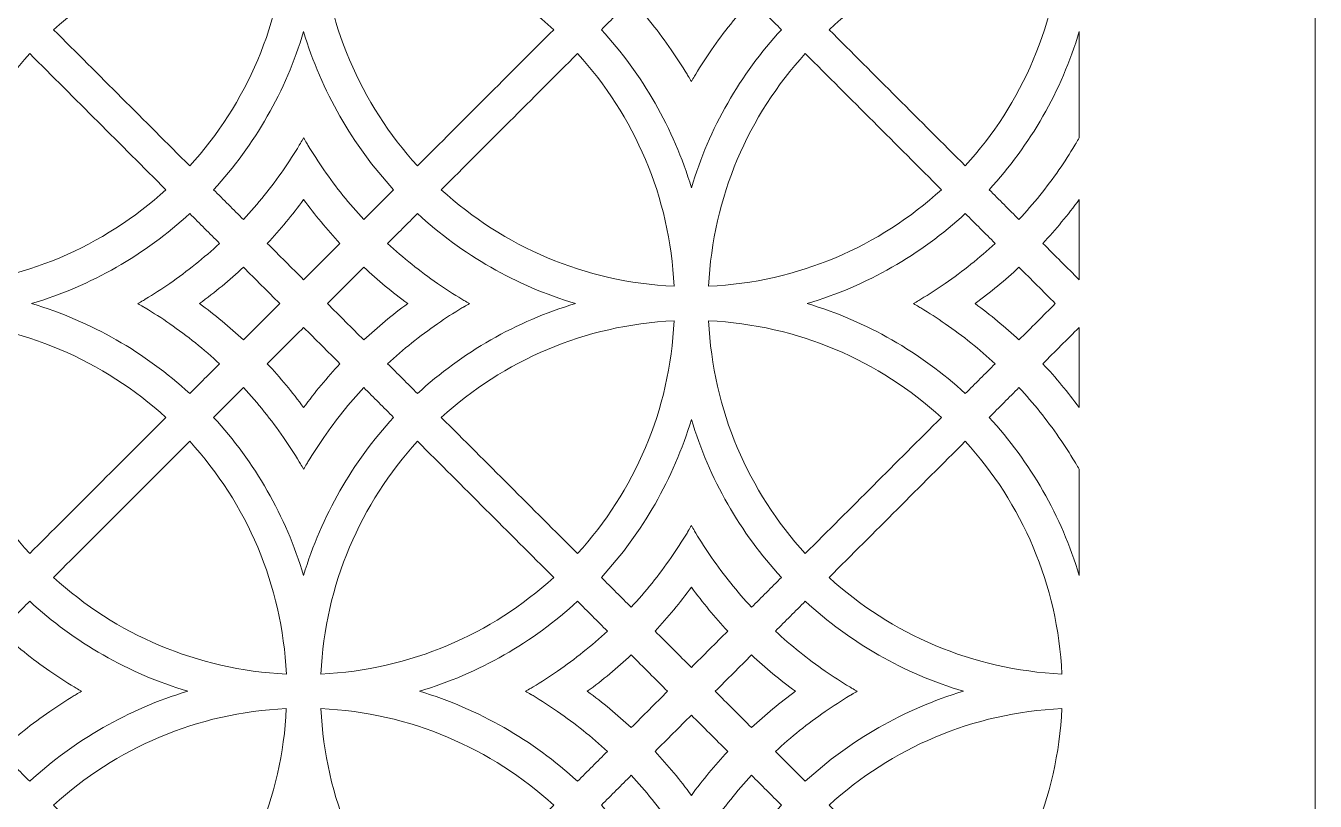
# Model space of a CAD drawing. Header units: centimetres. Extents: x -9 to 7.7, y -13.3 to 13.
# Drawn here: x 3.127 to 7.701, y -4.672 to -1.921 of the extents above; entities that cross this region are included whole.
import ezdxf

# ---------------------------------------------------------------- set-up
doc = ezdxf.new("R2010")
doc.units = ezdxf.units.CM
doc.header["$MEASUREMENT"] = 0
doc.layers.add('layer 1', color=7, linetype='Continuous')

msp = doc.modelspace()

# ---------------------------------------------------------------- linework, layer by layer
at = {"layer": 'layer 1', "color": 242, "lineweight": 9}
for points, knots in [([(7.70066, 13.002), (5.30848, 13.002), (2.9163, 13.002), (0.52412, 13.002), (0.52412, 13.002), (0.52412, 5.00681), (0.52412, -2.98838), (0.52412, -10.98356), (0.52412, -10.98356), (0.52414, -10.98356), (0.52416, -10.98356), (0.52418, -10.98356), (0.52418, -10.98356), (0.52418, -11.7597), (0.52418, -12.53583), (0.52418, -13.31196), (0.52418, -13.31196), (0.80327, -13.31196), (1.08236, -13.31196), (1.36144, -13.31196), (1.36144, -13.31196), (1.36144, -13.19235), (1.36144, -13.07274), (1.36144, -12.95313), (1.36144, -12.95313), (1.65666, -12.95313), (1.95187, -12.95313), (2.24708, -12.95313), (2.24708, -12.95313), (2.24708, -12.71941), (2.24708, -12.48568), (2.24708, -12.25195), (2.24708, -12.25195), (2.36652, -12.24957), (2.48595, -12.24719), (2.60538, -12.2448), (2.60538, -12.2448), (2.62659, -12.30528), (2.65438, -12.35773), (2.70053, -12.40402), (2.70053, -12.40402), (2.74571, -12.44934), (2.79241, -12.47736), (2.84726, -12.49011), (2.84726, -12.49011), (2.91984, -12.50699), (2.9965, -12.49964), (3.05478, -12.44881), (3.05478, -12.44881), (3.11117, -12.3996), (3.14371, -12.3208), (3.15539, -12.24562), (3.15539, -12.24562), (3.18876, -12.24899), (3.21714, -12.24821), (3.24391, -12.24438), (3.24391, -12.24438), (3.37747, -12.22526), (3.44056, -12.14075), (3.45183, -12.01331), (3.45183, -12.01331), (3.4546, -11.98208), (3.4524, -11.95125), (3.44247, -11.92411), (3.44247, -11.92411), (3.44458, -11.92463), (3.44668, -11.92515), (3.44878, -11.92568), (3.44878, -11.92568), (3.49591, -11.94198), (3.54303, -11.95827), (3.59017, -11.97457), (3.59017, -11.97457), (3.61845, -12.26337), (3.84148, -12.48824), (4.11242, -12.48824), (4.11242, -12.48824), (4.38336, -12.48824), (4.60638, -12.26337), (4.63467, -11.97457), (4.63467, -11.97457), (4.6818, -11.95827), (4.72893, -11.94198), (4.77606, -11.92568), (4.77606, -11.92568), (4.77816, -11.92515), (4.78026, -11.92463), (4.78236, -11.92411), (4.78236, -11.92411), (4.77244, -11.95125), (4.77024, -11.98208), (4.773, -12.01331), (4.773, -12.01331), (4.78428, -12.14075), (4.84737, -12.22526), (4.98093, -12.24438), (4.98093, -12.24438), (5.00769, -12.24821), (5.03608, -12.24899), (5.06944, -12.24562), (5.06944, -12.24562), (5.08113, -12.3208), (5.11367, -12.3996), (5.17006, -12.44881), (5.17006, -12.44881), (5.22833, -12.49964), (5.30499, -12.50699), (5.37758, -12.49011), (5.37758, -12.49011), (5.43242, -12.47736), (5.47912, -12.44934), (5.52431, -12.40402), (5.52431, -12.40402), (5.57046, -12.35773), (5.59825, -12.30528), (5.61945, -12.2448), (5.61945, -12.2448), (5.73889, -12.24719), (5.85832, -12.24957), (5.97775, -12.25195), (5.97775, -12.25195), (5.97775, -12.48568), (5.97775, -12.71941), (5.97775, -12.95313), (5.97775, -12.95313), (6.27297, -12.95313), (6.56818, -12.95313), (6.8634, -12.95313), (6.8634, -12.95313), (6.8634, -13.07274), (6.8634, -13.19235), (6.8634, -13.31196), (6.8634, -13.31196), (7.14248, -13.31196), (7.42157, -13.31196), (7.70066, -13.31196), (7.70066, -13.31196), (7.70066, -12.53583), (7.70066, -11.7597), (7.70066, -10.98356), (7.70066, -10.98356), (7.70066, -2.98838), (7.70066, 5.00681), (7.70066, 13.002)], [0, 0, 0, 0, 0.027027, 0.027027, 0.027027, 0.027027, 0.0540541, 0.0540541, 0.0540541, 0.0540541, 0.0810811, 0.0810811, 0.0810811, 0.0810811, 0.1081081, 0.1081081, 0.1081081, 0.1081081, 0.1351351, 0.1351351, 0.1351351, 0.1351351, 0.1621622, 0.1621622, 0.1621622, 0.1621622, 0.1891892, 0.1891892, 0.1891892, 0.1891892, 0.2162162, 0.2162162, 0.2162162, 0.2162162, 0.2432432, 0.2432432, 0.2432432, 0.2432432, 0.2702703, 0.2702703, 0.2702703, 0.2702703, 0.2972973, 0.2972973, 0.2972973, 0.2972973, 0.3243243, 0.3243243, 0.3243243, 0.3243243, 0.3513514, 0.3513514, 0.3513514, 0.3513514, 0.3783784, 0.3783784, 0.3783784, 0.3783784, 0.4054054, 0.4054054, 0.4054054, 0.4054054, 0.4324324, 0.4324324, 0.4324324, 0.4324324, 0.4594595, 0.4594595, 0.4594595, 0.4594595, 0.4864865, 0.4864865, 0.4864865, 0.4864865, 0.5135135, 0.5135135, 0.5135135, 0.5135135, 0.5405405, 0.5405405, 0.5405405, 0.5405405, 0.5675676, 0.5675676, 0.5675676, 0.5675676, 0.5945946, 0.5945946, 0.5945946, 0.5945946, 0.6216216, 0.6216216, 0.6216216, 0.6216216, 0.6486486, 0.6486486, 0.6486486, 0.6486486, 0.6756757, 0.6756757, 0.6756757, 0.6756757, 0.7027027, 0.7027027, 0.7027027, 0.7027027, 0.7297297, 0.7297297, 0.7297297, 0.7297297, 0.7567568, 0.7567568, 0.7567568, 0.7567568, 0.7837838, 0.7837838, 0.7837838, 0.7837838, 0.8108108, 0.8108108, 0.8108108, 0.8108108, 0.8378378, 0.8378378, 0.8378378, 0.8378378, 0.8648649, 0.8648649, 0.8648649, 0.8648649, 0.8918919, 0.8918919, 0.8918919, 0.8918919, 0.9189189, 0.9189189, 0.9189189, 0.9189189, 0.9459459, 0.9459459, 0.9459459, 0.9459459, 1, 1, 1, 1]), ([(3.22539, -1.93442), (3.38641, -2.09544), (3.54744, -2.25646), (3.70846, -2.41749), (3.70846, -2.41749), (3.90933, -2.19763), (4.03656, -1.90937), (4.05111, -1.59175), (4.05111, -1.59175), (3.7335, -1.60632), (3.44525, -1.73356), (3.22539, -1.93442)], [0, 0, 0, 0, 0.25, 0.25, 0.25, 0.25, 0.5, 0.5, 0.5, 0.5, 1, 1, 1, 1]), ([(4.51632, -2.41749), (4.67735, -2.25646), (4.83837, -2.09544), (4.9994, -1.9344), (4.9994, -1.9344), (4.77953, -1.73356), (4.49128, -1.60632), (4.17366, -1.59175), (4.17366, -1.59175), (4.18823, -1.90936), (4.31547, -2.19763), (4.51632, -2.41749)], [0, 0, 0, 0, 0.25, 0.25, 0.25, 0.25, 0.5, 0.5, 0.5, 0.5, 1, 1, 1, 1]), ([(5.97639, -1.9344), (6.13741, -2.09543), (6.29844, -2.25645), (6.45946, -2.41748), (6.45946, -2.41748), (6.66029, -2.1976), (6.78751, -1.90936), (6.80208, -1.59175), (6.80208, -1.59175), (6.48448, -1.60633), (6.19625, -1.73356), (5.97639, -1.9344)], [0, 0, 0, 0, 0.25, 0.25, 0.25, 0.25, 0.5, 0.5, 0.5, 0.5, 1, 1, 1, 1]), ([(5.70137, -1.82855), (5.73667, -1.86383), (5.77195, -1.89911), (5.80723, -1.93439), (5.80723, -1.93439), (5.66155, -2.09266), (5.55095, -2.28371), (5.48786, -2.49525), (5.48786, -2.49525), (5.42475, -2.28374), (5.31418, -2.09269), (5.16851, -1.93445), (5.16851, -1.93445), (5.20381, -1.89915), (5.23911, -1.86384), (5.27441, -1.82855), (5.27441, -1.82855), (5.32577, -1.88392), (5.37324, -1.94298), (5.41636, -2.00527), (5.41636, -2.00527), (5.41637, -2.00527), (5.41638, -2.00527), (5.41639, -2.00527), (5.41639, -2.00527), (5.41639, -2.00527), (5.4164, -2.00527), (5.4164, -2.00527), (5.4164, -2.00527), (5.41638, -2.0053), (5.41637, -2.00532), (5.41634, -2.00534), (5.41634, -2.00534), (5.4359, -2.0336), (5.45461, -2.06248), (5.47235, -2.092), (5.47235, -2.092), (5.47374, -2.0943), (5.4751, -2.0966), (5.47647, -2.09891), (5.47647, -2.09891), (5.47661, -2.09911), (5.47673, -2.09933), (5.47686, -2.09955), (5.47686, -2.09955), (5.48058, -2.10583), (5.48426, -2.11214), (5.48789, -2.11848), (5.48789, -2.11848), (5.49153, -2.11214), (5.49521, -2.10583), (5.49894, -2.09955), (5.49894, -2.09955), (5.49906, -2.09934), (5.49919, -2.09913), (5.49933, -2.09891), (5.49933, -2.09891), (5.50069, -2.0966), (5.50206, -2.0943), (5.50344, -2.092), (5.50344, -2.092), (5.52118, -2.06248), (5.53989, -2.0336), (5.55944, -2.00536), (5.55944, -2.00536), (5.55943, -2.00532), (5.55941, -2.0053), (5.55939, -2.00527), (5.55939, -2.00527), (5.55939, -2.00527), (5.55939, -2.00527), (5.55939, -2.00527), (5.55939, -2.00527), (5.55941, -2.00527), (5.55943, -2.00527), (5.55944, -2.00527), (5.55944, -2.00527), (5.60256, -1.94298), (5.65001, -1.88392), (5.70137, -1.82855)], [0, 0, 0, 0, 0.047619, 0.047619, 0.047619, 0.047619, 0.0952381, 0.0952381, 0.0952381, 0.0952381, 0.1428571, 0.1428571, 0.1428571, 0.1428571, 0.1904762, 0.1904762, 0.1904762, 0.1904762, 0.2380952, 0.2380952, 0.2380952, 0.2380952, 0.2857143, 0.2857143, 0.2857143, 0.2857143, 0.3333333, 0.3333333, 0.3333333, 0.3333333, 0.3809524, 0.3809524, 0.3809524, 0.3809524, 0.4285714, 0.4285714, 0.4285714, 0.4285714, 0.4761905, 0.4761905, 0.4761905, 0.4761905, 0.5238095, 0.5238095, 0.5238095, 0.5238095, 0.5714286, 0.5714286, 0.5714286, 0.5714286, 0.6190476, 0.6190476, 0.6190476, 0.6190476, 0.6666667, 0.6666667, 0.6666667, 0.6666667, 0.7142857, 0.7142857, 0.7142857, 0.7142857, 0.7619048, 0.7619048, 0.7619048, 0.7619048, 0.8095238, 0.8095238, 0.8095238, 0.8095238, 0.8571429, 0.8571429, 0.8571429, 0.8571429, 0.9047619, 0.9047619, 0.9047619, 0.9047619, 1, 1, 1, 1]), ([(3.79309, -2.50211), (3.82836, -2.53738), (3.86363, -2.57265), (3.89891, -2.60792), (3.89891, -2.60792), (3.95027, -2.55255), (3.99771, -2.4935), (4.04083, -2.43122), (4.04083, -2.43122), (4.04084, -2.43122), (4.04086, -2.43122), (4.04089, -2.43122), (4.04089, -2.43122), (4.04086, -2.4312), (4.04085, -2.43117), (4.04083, -2.43115), (4.04083, -2.43115), (4.06038, -2.40289), (4.07909, -2.37401), (4.09683, -2.34449), (4.09683, -2.34449), (4.09821, -2.34219), (4.09959, -2.33991), (4.10095, -2.3376), (4.10095, -2.3376), (4.10109, -2.33738), (4.10121, -2.33716), (4.10134, -2.33694), (4.10134, -2.33694), (4.10507, -2.33066), (4.10874, -2.32437), (4.11237, -2.31803), (4.11237, -2.31803), (4.11237, -2.31803), (4.11237, -2.31803), (4.11239, -2.31803), (4.11239, -2.31803), (4.11239, -2.31803), (4.11239, -2.31803), (4.11239, -2.31803), (4.11239, -2.31803), (4.11239, -2.31803), (4.11239, -2.31803), (4.11239, -2.31803), (4.11239, -2.31803), (4.11239, -2.31803), (4.1124, -2.31803), (4.1124, -2.31803), (4.1124, -2.31803), (4.1124, -2.31803), (4.1124, -2.31803), (4.1124, -2.31803), (4.1124, -2.31803), (4.1124, -2.31803), (4.1124, -2.31803), (4.1124, -2.31803), (4.1124, -2.31803), (4.11604, -2.32437), (4.11972, -2.33066), (4.12344, -2.33694), (4.12344, -2.33694), (4.12356, -2.33716), (4.1237, -2.33738), (4.12383, -2.3376), (4.12383, -2.3376), (4.12519, -2.33991), (4.12657, -2.34219), (4.12794, -2.34449), (4.12794, -2.34449), (4.1457, -2.37402), (4.16439, -2.40291), (4.18395, -2.43115), (4.18395, -2.43115), (4.18394, -2.43117), (4.18392, -2.4312), (4.1839, -2.43122), (4.1839, -2.43122), (4.18392, -2.43122), (4.18394, -2.43122), (4.18396, -2.43122), (4.18396, -2.43122), (4.22706, -2.4935), (4.27453, -2.55255), (4.32588, -2.60792), (4.32588, -2.60792), (4.36116, -2.57265), (4.39643, -2.53737), (4.4317, -2.5021), (4.4317, -2.5021), (4.28607, -2.34386), (4.1755, -2.15283), (4.1124, -1.94134), (4.1124, -1.94134), (4.04929, -2.15283), (3.93874, -2.34386), (3.79309, -2.50211)], [0, 0, 0, 0, 0.04, 0.04, 0.04, 0.04, 0.08, 0.08, 0.08, 0.08, 0.12, 0.12, 0.12, 0.12, 0.16, 0.16, 0.16, 0.16, 0.2, 0.2, 0.2, 0.2, 0.24, 0.24, 0.24, 0.24, 0.28, 0.28, 0.28, 0.28, 0.32, 0.32, 0.32, 0.32, 0.36, 0.36, 0.36, 0.36, 0.4, 0.4, 0.4, 0.4, 0.44, 0.44, 0.44, 0.44, 0.48, 0.48, 0.48, 0.48, 0.52, 0.52, 0.52, 0.52, 0.56, 0.56, 0.56, 0.56, 0.6, 0.6, 0.6, 0.6, 0.64, 0.64, 0.64, 0.64, 0.68, 0.68, 0.68, 0.68, 0.72, 0.72, 0.72, 0.72, 0.76, 0.76, 0.76, 0.76, 0.8, 0.8, 0.8, 0.8, 0.84, 0.84, 0.84, 0.84, 0.88, 0.88, 0.88, 0.88, 0.92, 0.92, 0.92, 0.92, 1, 1, 1, 1]), ([(6.8634, -2.31803), (6.8634, -2.19247), (6.8634, -2.06691), (6.8634, -1.94135), (6.8634, -1.94135), (6.80029, -2.15283), (6.6897, -2.34384), (6.54407, -2.50209), (6.54407, -2.50209), (6.57936, -2.53736), (6.61463, -2.57264), (6.64991, -2.60792), (6.64991, -2.60792), (6.70127, -2.55255), (6.74872, -2.4935), (6.79183, -2.43122), (6.79183, -2.43122), (6.79185, -2.43122), (6.79187, -2.43122), (6.79189, -2.43122), (6.79189, -2.43122), (6.79187, -2.4312), (6.79185, -2.43117), (6.79184, -2.43115), (6.79184, -2.43115), (6.81139, -2.40289), (6.8301, -2.37401), (6.84784, -2.34449), (6.84784, -2.34449), (6.84922, -2.34219), (6.85059, -2.3399), (6.85195, -2.3376), (6.85195, -2.3376), (6.85209, -2.33738), (6.85222, -2.33716), (6.85234, -2.33694), (6.85234, -2.33694), (6.85608, -2.33066), (6.85975, -2.32437), (6.86339, -2.31803), (6.86339, -2.31803), (6.86339, -2.31803), (6.86339, -2.31803), (6.86339, -2.31803), (6.86339, -2.31803), (6.86339, -2.31803), (6.86339, -2.31803), (6.86339, -2.31803), (6.86339, -2.31803), (6.8634, -2.31803), (6.8634, -2.31803), (6.8634, -2.31803)], [0, 0, 0, 0, 0.0714286, 0.0714286, 0.0714286, 0.0714286, 0.1428571, 0.1428571, 0.1428571, 0.1428571, 0.2142857, 0.2142857, 0.2142857, 0.2142857, 0.2857143, 0.2857143, 0.2857143, 0.2857143, 0.3571429, 0.3571429, 0.3571429, 0.3571429, 0.4285714, 0.4285714, 0.4285714, 0.4285714, 0.5, 0.5, 0.5, 0.5, 0.5714286, 0.5714286, 0.5714286, 0.5714286, 0.6428571, 0.6428571, 0.6428571, 0.6428571, 0.7142857, 0.7142857, 0.7142857, 0.7142857, 0.7857143, 0.7857143, 0.7857143, 0.7857143, 0.8571429, 0.8571429, 0.8571429, 0.8571429, 1, 1, 1, 1]), ([(3.14082, -2.01899), (3.30184, -2.18001), (3.46286, -2.34105), (3.62389, -2.50208), (3.62389, -2.50208), (3.40403, -2.70292), (3.11577, -2.83014), (2.79815, -2.84471), (2.79815, -2.84471), (2.81273, -2.52711), (2.93996, -2.23885), (3.14082, -2.01899)], [0, 0, 0, 0, 0.25, 0.25, 0.25, 0.25, 0.5, 0.5, 0.5, 0.5, 1, 1, 1, 1]), ([(4.6009, -2.50206), (4.76192, -2.34104), (4.92295, -2.18001), (5.08397, -2.01898), (5.08397, -2.01898), (5.28481, -2.23885), (5.41205, -2.52711), (5.42662, -2.84471), (5.42662, -2.84471), (5.10901, -2.83014), (4.82076, -2.70291), (4.6009, -2.50206)], [0, 0, 0, 0, 0.25, 0.25, 0.25, 0.25, 0.5, 0.5, 0.5, 0.5, 1, 1, 1, 1]), ([(5.89182, -2.01898), (6.05284, -2.18001), (6.21386, -2.34103), (6.37488, -2.50205), (6.37488, -2.50205), (6.15501, -2.70288), (5.86676, -2.8301), (5.54916, -2.84467), (5.54916, -2.84467), (5.56375, -2.52708), (5.69097, -2.23884), (5.89182, -2.01898)], [0, 0, 0, 0, 0.25, 0.25, 0.25, 0.25, 0.5, 0.5, 0.5, 0.5, 1, 1, 1, 1]), ([(3.98347, -2.6925), (4.02644, -2.73546), (4.06942, -2.77844), (4.11239, -2.82141), (4.11239, -2.82141), (4.15537, -2.77844), (4.19834, -2.73546), (4.24132, -2.6925), (4.24132, -2.6925), (4.19536, -2.64323), (4.15229, -2.59124), (4.11239, -2.53679), (4.11239, -2.53679), (4.07248, -2.59124), (4.02942, -2.64323), (3.98347, -2.6925)], [0, 0, 0, 0, 0.2, 0.2, 0.2, 0.2, 0.4, 0.4, 0.4, 0.4, 0.6, 0.6, 0.6, 0.6, 1, 1, 1, 1]), ([(6.8634, -2.82141), (6.8634, -2.72654), (6.8634, -2.63166), (6.8634, -2.5368), (6.8634, -2.5368), (6.82348, -2.59125), (6.78043, -2.64323), (6.73448, -2.69248), (6.73448, -2.69248), (6.77745, -2.73546), (6.82042, -2.77843), (6.8634, -2.82141)], [0, 0, 0, 0, 0.25, 0.25, 0.25, 0.25, 0.5, 0.5, 0.5, 0.5, 1, 1, 1, 1]), ([(3.70851, -2.58669), (3.74378, -2.62196), (3.77905, -2.65723), (3.81433, -2.6925), (3.81433, -2.6925), (3.75895, -2.74386), (3.6999, -2.79131), (3.63762, -2.83443), (3.63762, -2.83443), (3.63762, -2.83445), (3.63762, -2.83446), (3.63762, -2.83449), (3.63762, -2.83449), (3.6376, -2.83446), (3.63757, -2.83445), (3.63755, -2.83443), (3.63755, -2.83443), (3.60929, -2.85398), (3.58042, -2.87269), (3.55089, -2.89043), (3.55089, -2.89043), (3.54859, -2.89181), (3.5463, -2.89318), (3.544, -2.89455), (3.544, -2.89455), (3.54378, -2.89468), (3.54356, -2.89481), (3.54335, -2.89494), (3.54335, -2.89494), (3.53706, -2.89867), (3.53075, -2.90234), (3.52442, -2.90597), (3.52442, -2.90597), (3.52443, -2.90597), (3.52443, -2.90597), (3.52443, -2.90599), (3.52443, -2.90599), (3.52443, -2.90599), (3.52443, -2.90599), (3.52443, -2.90599), (3.52443, -2.90599), (3.52443, -2.90599), (3.52443, -2.90599), (3.52444, -2.90599), (3.52444, -2.90599), (3.52443, -2.906), (3.52443, -2.906), (3.52443, -2.906), (3.52443, -2.906), (3.52443, -2.906), (3.52443, -2.906), (3.52443, -2.906), (3.52443, -2.906), (3.52443, -2.906), (3.52443, -2.906), (3.52443, -2.906), (3.52443, -2.906), (3.53076, -2.90964), (3.53706, -2.91331), (3.54335, -2.91704), (3.54335, -2.91704), (3.54356, -2.91716), (3.54378, -2.9173), (3.544, -2.91742), (3.544, -2.91742), (3.5463, -2.91879), (3.54859, -2.92017), (3.55089, -2.92154), (3.55089, -2.92154), (3.58042, -2.93929), (3.60929, -2.95799), (3.63755, -2.97755), (3.63755, -2.97755), (3.63757, -2.97754), (3.6376, -2.97751), (3.63762, -2.9775), (3.63762, -2.9775), (3.63762, -2.97751), (3.63762, -2.97754), (3.63762, -2.97755), (3.63762, -2.97755), (3.6999, -3.02066), (3.75895, -3.06813), (3.81432, -3.11949), (3.81432, -3.11949), (3.77905, -3.15475), (3.74378, -3.19003), (3.7085, -3.2253), (3.7085, -3.2253), (3.55026, -3.07966), (3.35922, -2.9691), (3.14774, -2.906), (3.14774, -2.906), (3.35923, -2.84289), (3.55027, -2.73233), (3.70851, -2.58669)], [0, 0, 0, 0, 0.04, 0.04, 0.04, 0.04, 0.08, 0.08, 0.08, 0.08, 0.12, 0.12, 0.12, 0.12, 0.16, 0.16, 0.16, 0.16, 0.2, 0.2, 0.2, 0.2, 0.24, 0.24, 0.24, 0.24, 0.28, 0.28, 0.28, 0.28, 0.32, 0.32, 0.32, 0.32, 0.36, 0.36, 0.36, 0.36, 0.4, 0.4, 0.4, 0.4, 0.44, 0.44, 0.44, 0.44, 0.48, 0.48, 0.48, 0.48, 0.52, 0.52, 0.52, 0.52, 0.56, 0.56, 0.56, 0.56, 0.6, 0.6, 0.6, 0.6, 0.64, 0.64, 0.64, 0.64, 0.68, 0.68, 0.68, 0.68, 0.72, 0.72, 0.72, 0.72, 0.76, 0.76, 0.76, 0.76, 0.8, 0.8, 0.8, 0.8, 0.84, 0.84, 0.84, 0.84, 0.88, 0.88, 0.88, 0.88, 0.92, 0.92, 0.92, 0.92, 1, 1, 1, 1]), ([(4.51627, -3.22529), (4.48099, -3.19002), (4.44573, -3.15475), (4.41045, -3.11948), (4.41045, -3.11948), (4.46583, -3.06812), (4.52487, -3.02066), (4.58715, -2.97755), (4.58715, -2.97755), (4.58715, -2.97754), (4.58715, -2.97751), (4.58715, -2.9775), (4.58715, -2.9775), (4.58719, -2.97751), (4.58721, -2.97754), (4.58724, -2.97755), (4.58724, -2.97755), (4.61548, -2.95799), (4.64436, -2.93929), (4.67389, -2.92155), (4.67389, -2.92155), (4.67618, -2.92017), (4.67848, -2.91879), (4.68079, -2.91743), (4.68079, -2.91743), (4.68101, -2.9173), (4.68123, -2.91716), (4.68145, -2.91704), (4.68145, -2.91704), (4.68772, -2.91331), (4.69402, -2.90964), (4.70036, -2.90601), (4.70036, -2.90601), (4.70036, -2.90601), (4.70036, -2.906), (4.70034, -2.906), (4.70034, -2.906), (4.70036, -2.906), (4.70036, -2.906), (4.70036, -2.906), (4.70036, -2.906), (4.70036, -2.906), (4.70036, -2.906), (4.70034, -2.906), (4.70034, -2.906), (4.70036, -2.90599), (4.70036, -2.90599), (4.70036, -2.90599), (4.70036, -2.90599), (4.70036, -2.90599), (4.70036, -2.90599), (4.70036, -2.90599), (4.70036, -2.90599), (4.70036, -2.90597), (4.70036, -2.90597), (4.70036, -2.90597), (4.70036, -2.90597), (4.69402, -2.90235), (4.68772, -2.89867), (4.68145, -2.89494), (4.68145, -2.89494), (4.68123, -2.89481), (4.68101, -2.89468), (4.68079, -2.89455), (4.68079, -2.89455), (4.67848, -2.89318), (4.67618, -2.89181), (4.67389, -2.89043), (4.67389, -2.89043), (4.64436, -2.87269), (4.61548, -2.85398), (4.58724, -2.83444), (4.58724, -2.83444), (4.58721, -2.83445), (4.58719, -2.83446), (4.58715, -2.83449), (4.58715, -2.83449), (4.58715, -2.83446), (4.58715, -2.83445), (4.58715, -2.83443), (4.58715, -2.83443), (4.52487, -2.79131), (4.46583, -2.74386), (4.41046, -2.6925), (4.41046, -2.6925), (4.44573, -2.65723), (4.481, -2.62194), (4.51629, -2.58667), (4.51629, -2.58667), (4.67452, -2.73231), (4.86555, -2.84289), (5.07704, -2.90599), (5.07704, -2.90599), (4.86555, -2.96908), (4.67451, -3.07965), (4.51627, -3.22529)], [0, 0, 0, 0, 0.04, 0.04, 0.04, 0.04, 0.08, 0.08, 0.08, 0.08, 0.12, 0.12, 0.12, 0.12, 0.16, 0.16, 0.16, 0.16, 0.2, 0.2, 0.2, 0.2, 0.24, 0.24, 0.24, 0.24, 0.28, 0.28, 0.28, 0.28, 0.32, 0.32, 0.32, 0.32, 0.36, 0.36, 0.36, 0.36, 0.4, 0.4, 0.4, 0.4, 0.44, 0.44, 0.44, 0.44, 0.48, 0.48, 0.48, 0.48, 0.52, 0.52, 0.52, 0.52, 0.56, 0.56, 0.56, 0.56, 0.6, 0.6, 0.6, 0.6, 0.64, 0.64, 0.64, 0.64, 0.68, 0.68, 0.68, 0.68, 0.72, 0.72, 0.72, 0.72, 0.76, 0.76, 0.76, 0.76, 0.8, 0.8, 0.8, 0.8, 0.84, 0.84, 0.84, 0.84, 0.88, 0.88, 0.88, 0.88, 0.92, 0.92, 0.92, 0.92, 1, 1, 1, 1]), ([(6.56533, -3.11949), (6.53005, -3.15476), (6.49477, -3.19004), (6.4595, -3.22531), (6.4595, -3.22531), (6.30124, -3.07968), (6.11023, -2.9691), (5.89874, -2.906), (5.89874, -2.906), (6.11023, -2.84289), (6.30124, -2.7323), (6.45949, -2.58666), (6.45949, -2.58666), (6.49477, -2.62194), (6.53005, -2.65723), (6.56533, -2.6925), (6.56533, -2.6925), (6.50996, -2.74386), (6.45091, -2.79131), (6.38863, -2.83443), (6.38863, -2.83443), (6.38863, -2.83444), (6.38863, -2.83446), (6.38863, -2.83449), (6.38863, -2.83449), (6.38861, -2.83446), (6.38858, -2.83445), (6.38856, -2.83444), (6.38856, -2.83444), (6.36031, -2.85398), (6.33142, -2.87269), (6.30191, -2.89043), (6.30191, -2.89043), (6.29961, -2.89181), (6.29731, -2.89318), (6.29501, -2.89455), (6.29501, -2.89455), (6.29479, -2.89468), (6.29457, -2.89481), (6.29435, -2.89494), (6.29435, -2.89494), (6.28808, -2.89867), (6.28177, -2.90235), (6.27543, -2.90597), (6.27543, -2.90597), (6.27543, -2.90597), (6.27543, -2.90597), (6.27544, -2.90597), (6.27544, -2.90597), (6.27544, -2.90599), (6.27543, -2.90599), (6.27543, -2.90599), (6.27543, -2.90599), (6.27544, -2.90599), (6.27544, -2.90599), (6.27544, -2.906), (6.27544, -2.906), (6.27544, -2.906), (6.27544, -2.906), (6.27543, -2.906), (6.27543, -2.906), (6.27543, -2.906), (6.27544, -2.906), (6.27544, -2.906), (6.27544, -2.906), (6.27544, -2.906), (6.27543, -2.906), (6.27543, -2.90601), (6.27543, -2.90601), (6.28177, -2.90964), (6.28808, -2.91331), (6.29435, -2.91703), (6.29435, -2.91703), (6.29457, -2.91716), (6.29479, -2.9173), (6.29501, -2.91743), (6.29501, -2.91743), (6.29731, -2.91879), (6.29961, -2.92017), (6.30191, -2.92155), (6.30191, -2.92155), (6.33142, -2.9393), (6.36031, -2.95799), (6.38855, -2.97755), (6.38855, -2.97755), (6.38858, -2.97754), (6.38861, -2.97751), (6.38863, -2.9775), (6.38863, -2.9775), (6.38863, -2.97751), (6.38863, -2.97754), (6.38863, -2.97755), (6.38863, -2.97755), (6.45091, -3.02066), (6.50996, -3.06812), (6.56533, -3.11949)], [0, 0, 0, 0, 0.04, 0.04, 0.04, 0.04, 0.08, 0.08, 0.08, 0.08, 0.12, 0.12, 0.12, 0.12, 0.16, 0.16, 0.16, 0.16, 0.2, 0.2, 0.2, 0.2, 0.24, 0.24, 0.24, 0.24, 0.28, 0.28, 0.28, 0.28, 0.32, 0.32, 0.32, 0.32, 0.36, 0.36, 0.36, 0.36, 0.4, 0.4, 0.4, 0.4, 0.44, 0.44, 0.44, 0.44, 0.48, 0.48, 0.48, 0.48, 0.52, 0.52, 0.52, 0.52, 0.56, 0.56, 0.56, 0.56, 0.6, 0.6, 0.6, 0.6, 0.64, 0.64, 0.64, 0.64, 0.68, 0.68, 0.68, 0.68, 0.72, 0.72, 0.72, 0.72, 0.76, 0.76, 0.76, 0.76, 0.8, 0.8, 0.8, 0.8, 0.84, 0.84, 0.84, 0.84, 0.88, 0.88, 0.88, 0.88, 0.92, 0.92, 0.92, 0.92, 1, 1, 1, 1]), ([(3.8989, -2.77707), (3.94186, -2.82005), (3.98484, -2.86302), (4.02781, -2.90599), (4.02781, -2.90599), (3.98484, -2.94897), (3.94186, -2.99194), (3.8989, -3.03492), (3.8989, -3.03492), (3.84963, -2.98897), (3.79765, -2.94589), (3.7432, -2.90599), (3.7432, -2.90599), (3.79765, -2.86608), (3.84963, -2.82302), (3.8989, -2.77707)], [0, 0, 0, 0, 0.2, 0.2, 0.2, 0.2, 0.4, 0.4, 0.4, 0.4, 0.6, 0.6, 0.6, 0.6, 1, 1, 1, 1]), ([(4.32589, -3.0349), (4.28291, -2.99194), (4.23994, -2.94897), (4.19697, -2.90599), (4.19697, -2.90599), (4.23994, -2.86302), (4.28291, -2.82005), (4.32589, -2.77707), (4.32589, -2.77707), (4.37515, -2.82302), (4.42714, -2.86608), (4.48159, -2.906), (4.48159, -2.906), (4.42714, -2.9459), (4.37515, -2.98897), (4.32589, -3.0349)], [0, 0, 0, 0, 0.2, 0.2, 0.2, 0.2, 0.4, 0.4, 0.4, 0.4, 0.6, 0.6, 0.6, 0.6, 1, 1, 1, 1]), ([(6.6499, -2.77707), (6.69288, -2.82005), (6.73584, -2.86302), (6.77882, -2.906), (6.77882, -2.906), (6.73584, -2.94897), (6.69288, -2.99194), (6.64991, -3.03492), (6.64991, -3.03492), (6.60064, -2.98897), (6.54865, -2.9459), (6.4942, -2.90599), (6.4942, -2.90599), (6.54865, -2.86608), (6.60063, -2.82302), (6.6499, -2.77707)], [0, 0, 0, 0, 0.2, 0.2, 0.2, 0.2, 0.4, 0.4, 0.4, 0.4, 0.6, 0.6, 0.6, 0.6, 1, 1, 1, 1]), ([(3.62389, -3.30991), (3.46286, -3.47093), (3.30184, -3.63197), (3.14082, -3.793), (3.14082, -3.793), (2.93996, -3.57313), (2.81273, -3.28487), (2.79815, -2.96727), (2.79815, -2.96727), (3.11576, -2.98184), (3.40403, -3.10907), (3.62389, -3.30991)], [0, 0, 0, 0, 0.25, 0.25, 0.25, 0.25, 0.5, 0.5, 0.5, 0.5, 1, 1, 1, 1]), ([(5.08397, -3.793), (4.92295, -3.63197), (4.76192, -3.47093), (4.60088, -3.30991), (4.60088, -3.30991), (4.82076, -3.10906), (5.10901, -2.98183), (5.42662, -2.96726), (5.42662, -2.96726), (5.41206, -3.28487), (5.28481, -3.57312), (5.08397, -3.793)], [0, 0, 0, 0, 0.25, 0.25, 0.25, 0.25, 0.5, 0.5, 0.5, 0.5, 1, 1, 1, 1]), ([(6.37489, -3.30992), (6.21386, -3.47095), (6.05284, -3.63197), (5.89182, -3.793), (5.89182, -3.793), (5.69097, -3.57314), (5.56375, -3.28491), (5.54916, -2.96732), (5.54916, -2.96732), (5.86677, -2.98189), (6.15501, -3.1091), (6.37489, -3.30992)], [0, 0, 0, 0, 0.25, 0.25, 0.25, 0.25, 0.5, 0.5, 0.5, 0.5, 1, 1, 1, 1]), ([(4.2413, -3.11949), (4.19834, -3.07651), (4.15537, -3.03354), (4.11239, -2.99057), (4.11239, -2.99057), (4.06942, -3.03354), (4.02644, -3.07651), (3.98347, -3.11949), (3.98347, -3.11949), (4.02942, -3.16876), (4.07248, -3.22074), (4.1124, -3.27519), (4.1124, -3.27519), (4.1523, -3.22074), (4.19536, -3.16876), (4.2413, -3.11949)], [0, 0, 0, 0, 0.2, 0.2, 0.2, 0.2, 0.4, 0.4, 0.4, 0.4, 0.6, 0.6, 0.6, 0.6, 1, 1, 1, 1]), ([(6.8634, -3.27518), (6.8634, -3.18031), (6.8634, -3.08545), (6.8634, -2.99057), (6.8634, -2.99057), (6.82042, -3.03355), (6.77745, -3.07652), (6.73448, -3.11949), (6.73448, -3.11949), (6.78043, -3.16876), (6.82348, -3.22074), (6.8634, -3.27518)], [0, 0, 0, 0, 0.25, 0.25, 0.25, 0.25, 0.5, 0.5, 0.5, 0.5, 1, 1, 1, 1]), ([(4.4317, -3.30986), (4.39642, -3.2746), (4.36115, -3.23932), (4.32588, -3.20405), (4.32588, -3.20405), (4.27452, -3.25943), (4.22706, -3.31847), (4.18396, -3.38075), (4.18396, -3.38075), (4.18394, -3.38075), (4.18392, -3.38077), (4.1839, -3.38077), (4.1839, -3.38077), (4.18392, -3.38078), (4.18394, -3.3808), (4.18396, -3.38083), (4.18396, -3.38083), (4.1644, -3.40908), (4.1457, -3.43796), (4.12795, -3.46748), (4.12795, -3.46748), (4.12657, -3.46978), (4.12519, -3.47208), (4.12383, -3.47439), (4.12383, -3.47439), (4.1237, -3.4746), (4.12358, -3.47481), (4.12344, -3.47503), (4.12344, -3.47503), (4.11972, -3.48131), (4.11604, -3.48762), (4.1124, -3.49396), (4.1124, -3.49396), (4.1124, -3.49396), (4.1124, -3.49396), (4.1124, -3.49394), (4.1124, -3.49394), (4.1124, -3.49396), (4.1124, -3.49396), (4.1124, -3.49396), (4.1124, -3.49396), (4.1124, -3.49396), (4.1124, -3.49396), (4.11239, -3.49394), (4.11239, -3.49394), (4.11239, -3.49396), (4.11239, -3.49396), (4.11239, -3.49396), (4.11239, -3.49396), (4.11239, -3.49396), (4.11239, -3.49396), (4.11239, -3.49396), (4.11239, -3.49396), (4.11237, -3.49396), (4.11237, -3.49396), (4.11237, -3.49396), (4.11237, -3.49396), (4.10875, -3.48762), (4.10507, -3.48132), (4.10134, -3.47503), (4.10134, -3.47503), (4.10121, -3.47481), (4.10109, -3.4746), (4.10095, -3.47439), (4.10095, -3.47439), (4.09959, -3.47208), (4.09821, -3.46978), (4.09683, -3.46748), (4.09683, -3.46748), (4.07909, -3.43796), (4.06039, -3.40908), (4.04084, -3.38083), (4.04084, -3.38083), (4.04085, -3.3808), (4.04086, -3.38078), (4.04089, -3.38077), (4.04089, -3.38077), (4.04086, -3.38077), (4.04084, -3.38077), (4.04083, -3.38077), (4.04083, -3.38077), (3.99772, -3.31848), (3.95026, -3.25943), (3.8989, -3.20406), (3.8989, -3.20406), (3.86363, -3.23933), (3.82836, -3.2746), (3.79307, -3.30987), (3.79307, -3.30987), (3.93873, -3.46813), (4.04929, -3.65915), (4.11239, -3.87064), (4.11239, -3.87064), (4.1755, -3.65914), (4.28606, -3.46811), (4.4317, -3.30986)], [0, 0, 0, 0, 0.04, 0.04, 0.04, 0.04, 0.08, 0.08, 0.08, 0.08, 0.12, 0.12, 0.12, 0.12, 0.16, 0.16, 0.16, 0.16, 0.2, 0.2, 0.2, 0.2, 0.24, 0.24, 0.24, 0.24, 0.28, 0.28, 0.28, 0.28, 0.32, 0.32, 0.32, 0.32, 0.36, 0.36, 0.36, 0.36, 0.4, 0.4, 0.4, 0.4, 0.44, 0.44, 0.44, 0.44, 0.48, 0.48, 0.48, 0.48, 0.52, 0.52, 0.52, 0.52, 0.56, 0.56, 0.56, 0.56, 0.6, 0.6, 0.6, 0.6, 0.64, 0.64, 0.64, 0.64, 0.68, 0.68, 0.68, 0.68, 0.72, 0.72, 0.72, 0.72, 0.76, 0.76, 0.76, 0.76, 0.8, 0.8, 0.8, 0.8, 0.84, 0.84, 0.84, 0.84, 0.88, 0.88, 0.88, 0.88, 0.92, 0.92, 0.92, 0.92, 1, 1, 1, 1]), ([(6.8634, -3.87063), (6.8634, -3.74507), (6.8634, -3.61951), (6.8634, -3.49396), (6.8634, -3.49396), (6.8634, -3.49396), (6.86339, -3.49396), (6.86339, -3.49397), (6.86339, -3.49397), (6.85975, -3.48763), (6.85608, -3.48132), (6.85236, -3.47505), (6.85236, -3.47505), (6.85222, -3.47483), (6.8521, -3.47461), (6.85197, -3.47439), (6.85197, -3.47439), (6.85059, -3.47208), (6.84923, -3.46978), (6.84784, -3.46749), (6.84784, -3.46749), (6.8301, -3.43796), (6.81139, -3.40908), (6.79184, -3.38084), (6.79184, -3.38084), (6.79186, -3.38081), (6.79187, -3.38079), (6.7919, -3.38077), (6.7919, -3.38077), (6.79187, -3.38077), (6.79185, -3.38077), (6.79184, -3.38077), (6.79184, -3.38077), (6.74872, -3.31848), (6.70127, -3.25944), (6.64991, -3.20406), (6.64991, -3.20406), (6.61463, -3.23933), (6.57936, -3.27462), (6.54407, -3.3099), (6.54407, -3.3099), (6.6897, -3.46815), (6.80029, -3.65914), (6.8634, -3.87063)], [0, 0, 0, 0, 0.0833333, 0.0833333, 0.0833333, 0.0833333, 0.1666667, 0.1666667, 0.1666667, 0.1666667, 0.25, 0.25, 0.25, 0.25, 0.3333333, 0.3333333, 0.3333333, 0.3333333, 0.4166667, 0.4166667, 0.4166667, 0.4166667, 0.5, 0.5, 0.5, 0.5, 0.5833333, 0.5833333, 0.5833333, 0.5833333, 0.6666667, 0.6666667, 0.6666667, 0.6666667, 0.75, 0.75, 0.75, 0.75, 0.8333333, 0.8333333, 0.8333333, 0.8333333, 1, 1, 1, 1]), ([(5.27441, -3.98344), (5.23911, -3.94813), (5.20381, -3.91283), (5.16851, -3.87753), (5.16851, -3.87753), (5.31418, -3.71928), (5.42476, -3.52824), (5.48786, -3.31672), (5.48786, -3.31672), (5.55096, -3.52825), (5.66155, -3.71931), (5.80724, -3.87757), (5.80724, -3.87757), (5.77196, -3.91285), (5.73667, -3.94815), (5.70137, -3.98343), (5.70137, -3.98343), (5.65001, -3.92805), (5.60256, -3.869), (5.55944, -3.80671), (5.55944, -3.80671), (5.55943, -3.80671), (5.55941, -3.80671), (5.55939, -3.80671), (5.55939, -3.80671), (5.55939, -3.80671), (5.55939, -3.80671), (5.55939, -3.80671), (5.55939, -3.80671), (5.55941, -3.80668), (5.55943, -3.80665), (5.55944, -3.80663), (5.55944, -3.80663), (5.53989, -3.77838), (5.52119, -3.74949), (5.50344, -3.71998), (5.50344, -3.71998), (5.50206, -3.71768), (5.50069, -3.71538), (5.49933, -3.71308), (5.49933, -3.71308), (5.49919, -3.71286), (5.49906, -3.71264), (5.49894, -3.71242), (5.49894, -3.71242), (5.49521, -3.70615), (5.49153, -3.69985), (5.48789, -3.69351), (5.48789, -3.69351), (5.48426, -3.69985), (5.48058, -3.70615), (5.47686, -3.71242), (5.47686, -3.71242), (5.47673, -3.71264), (5.47661, -3.71286), (5.47647, -3.71308), (5.47647, -3.71308), (5.4751, -3.71539), (5.47374, -3.71768), (5.47235, -3.71998), (5.47235, -3.71998), (5.45461, -3.7495), (5.4359, -3.77838), (5.41636, -3.80663), (5.41636, -3.80663), (5.41637, -3.80665), (5.41638, -3.80668), (5.4164, -3.80671), (5.4164, -3.80671), (5.41639, -3.80671), (5.41639, -3.80671), (5.41639, -3.80671), (5.41639, -3.80671), (5.41638, -3.80671), (5.41637, -3.80671), (5.41636, -3.80671), (5.41636, -3.80671), (5.37324, -3.869), (5.32577, -3.92805), (5.27441, -3.98344)], [0, 0, 0, 0, 0.047619, 0.047619, 0.047619, 0.047619, 0.0952381, 0.0952381, 0.0952381, 0.0952381, 0.1428571, 0.1428571, 0.1428571, 0.1428571, 0.1904762, 0.1904762, 0.1904762, 0.1904762, 0.2380952, 0.2380952, 0.2380952, 0.2380952, 0.2857143, 0.2857143, 0.2857143, 0.2857143, 0.3333333, 0.3333333, 0.3333333, 0.3333333, 0.3809524, 0.3809524, 0.3809524, 0.3809524, 0.4285714, 0.4285714, 0.4285714, 0.4285714, 0.4761905, 0.4761905, 0.4761905, 0.4761905, 0.5238095, 0.5238095, 0.5238095, 0.5238095, 0.5714286, 0.5714286, 0.5714286, 0.5714286, 0.6190476, 0.6190476, 0.6190476, 0.6190476, 0.6666667, 0.6666667, 0.6666667, 0.6666667, 0.7142857, 0.7142857, 0.7142857, 0.7142857, 0.7619048, 0.7619048, 0.7619048, 0.7619048, 0.8095238, 0.8095238, 0.8095238, 0.8095238, 0.8571429, 0.8571429, 0.8571429, 0.8571429, 0.9047619, 0.9047619, 0.9047619, 0.9047619, 1, 1, 1, 1]), ([(3.70846, -3.39448), (3.54744, -3.55551), (3.38641, -3.71655), (3.22539, -3.87757), (3.22539, -3.87757), (3.44525, -4.07841), (3.7335, -4.20565), (4.05111, -4.22022), (4.05111, -4.22022), (4.03654, -3.90261), (3.90932, -3.61436), (3.70846, -3.39448)], [0, 0, 0, 0, 0.25, 0.25, 0.25, 0.25, 0.5, 0.5, 0.5, 0.5, 1, 1, 1, 1]), ([(4.9994, -3.87757), (4.83836, -3.71655), (4.67733, -3.55551), (4.51631, -3.39448), (4.51631, -3.39448), (4.31547, -3.61435), (4.18823, -3.90261), (4.17366, -4.22022), (4.17366, -4.22022), (4.49127, -4.20565), (4.77952, -4.07842), (4.9994, -3.87757)], [0, 0, 0, 0, 0.25, 0.25, 0.25, 0.25, 0.5, 0.5, 0.5, 0.5, 1, 1, 1, 1]), ([(6.45946, -3.39451), (6.29844, -3.55552), (6.13743, -3.71656), (5.97639, -3.87757), (5.97639, -3.87757), (6.19625, -4.07841), (6.48449, -4.20564), (6.80208, -4.22022), (6.80208, -4.22022), (6.78751, -3.90262), (6.66029, -3.61437), (6.45946, -3.39451)], [0, 0, 0, 0, 0.25, 0.25, 0.25, 0.25, 0.5, 0.5, 0.5, 0.5, 1, 1, 1, 1]), ([(5.48789, -4.19692), (5.44492, -4.15394), (5.40194, -4.11097), (5.35898, -4.06799), (5.35898, -4.06799), (5.40491, -4.01875), (5.44797, -3.96678), (5.48787, -3.91234), (5.48787, -3.91234), (5.48787, -3.91234), (5.48787, -3.91233), (5.48787, -3.91233), (5.48787, -3.91233), (5.48788, -3.91232), (5.48789, -3.9123), (5.48789, -3.91229), (5.48789, -3.91229), (5.48791, -3.9123), (5.48792, -3.91232), (5.48793, -3.91233), (5.48793, -3.91233), (5.48793, -3.91234), (5.48793, -3.91234), (5.48793, -3.91234), (5.48793, -3.91234), (5.52782, -3.96678), (5.57087, -4.01873), (5.61682, -4.06799), (5.61682, -4.06799), (5.57384, -4.11097), (5.53086, -4.15394), (5.48789, -4.19692)], [0, 0, 0, 0, 0.1111111, 0.1111111, 0.1111111, 0.1111111, 0.2222222, 0.2222222, 0.2222222, 0.2222222, 0.3333333, 0.3333333, 0.3333333, 0.3333333, 0.4444444, 0.4444444, 0.4444444, 0.4444444, 0.5555556, 0.5555556, 0.5555556, 0.5555556, 0.6666667, 0.6666667, 0.6666667, 0.6666667, 0.7777778, 0.7777778, 0.7777778, 0.7777778, 1, 1, 1, 1]), ([(3.03495, -4.49497), (3.07023, -4.53025), (3.10551, -4.56555), (3.1408, -4.60083), (3.1408, -4.60083), (3.29906, -4.45514), (3.49011, -4.34455), (3.70166, -4.28146), (3.70166, -4.28146), (3.49014, -4.21835), (3.29909, -4.10777), (3.14085, -3.96211), (3.14085, -3.96211), (3.10555, -3.9974), (3.07024, -4.03271), (3.03495, -4.06801), (3.03495, -4.06801), (3.09032, -4.11939), (3.14938, -4.16684), (3.21167, -4.20996), (3.21167, -4.20996), (3.21167, -4.20997), (3.21167, -4.20998), (3.21167, -4.20999), (3.21167, -4.20999), (3.21167, -4.20999), (3.21167, -4.20999), (3.21167, -4.20999), (3.21167, -4.20999), (3.2117, -4.20998), (3.21173, -4.20997), (3.21176, -4.20994), (3.21176, -4.20994), (3.24001, -4.2295), (3.26888, -4.24821), (3.29841, -4.26595), (3.29841, -4.26595), (3.30071, -4.26732), (3.30301, -4.2687), (3.30531, -4.27007), (3.30531, -4.27007), (3.30553, -4.27019), (3.30574, -4.27033), (3.30596, -4.27046), (3.30596, -4.27046), (3.31224, -4.27418), (3.31854, -4.27786), (3.32487, -4.28149), (3.32487, -4.28149), (3.31854, -4.28513), (3.31224, -4.2888), (3.30596, -4.29254), (3.30596, -4.29254), (3.30574, -4.29266), (3.30553, -4.29279), (3.30531, -4.29293), (3.30531, -4.29293), (3.30301, -4.29429), (3.30071, -4.29566), (3.29841, -4.29705), (3.29841, -4.29705), (3.26888, -4.31478), (3.24001, -4.33349), (3.21176, -4.35304), (3.21176, -4.35304), (3.21173, -4.35302), (3.21171, -4.35301), (3.21167, -4.35299), (3.21167, -4.35299), (3.21167, -4.35299), (3.21167, -4.35299), (3.21167, -4.35299), (3.21167, -4.35299), (3.21167, -4.35301), (3.21167, -4.35302), (3.21167, -4.35304), (3.21167, -4.35304), (3.14938, -4.39616), (3.09032, -4.4436), (3.03495, -4.49497)], [0, 0, 0, 0, 0.047619, 0.047619, 0.047619, 0.047619, 0.0952381, 0.0952381, 0.0952381, 0.0952381, 0.1428571, 0.1428571, 0.1428571, 0.1428571, 0.1904762, 0.1904762, 0.1904762, 0.1904762, 0.2380952, 0.2380952, 0.2380952, 0.2380952, 0.2857143, 0.2857143, 0.2857143, 0.2857143, 0.3333333, 0.3333333, 0.3333333, 0.3333333, 0.3809524, 0.3809524, 0.3809524, 0.3809524, 0.4285714, 0.4285714, 0.4285714, 0.4285714, 0.4761905, 0.4761905, 0.4761905, 0.4761905, 0.5238095, 0.5238095, 0.5238095, 0.5238095, 0.5714286, 0.5714286, 0.5714286, 0.5714286, 0.6190476, 0.6190476, 0.6190476, 0.6190476, 0.6666667, 0.6666667, 0.6666667, 0.6666667, 0.7142857, 0.7142857, 0.7142857, 0.7142857, 0.7619048, 0.7619048, 0.7619048, 0.7619048, 0.8095238, 0.8095238, 0.8095238, 0.8095238, 0.8571429, 0.8571429, 0.8571429, 0.8571429, 0.9047619, 0.9047619, 0.9047619, 0.9047619, 1, 1, 1, 1]), ([(5.18984, -4.06801), (5.15453, -4.03271), (5.11924, -3.9974), (5.08393, -3.96211), (5.08393, -3.96211), (4.92568, -4.10778), (4.73464, -4.21836), (4.52312, -4.28146), (4.52312, -4.28146), (4.73467, -4.34455), (4.92572, -4.45515), (5.08397, -4.60084), (5.08397, -4.60084), (5.11926, -4.56556), (5.15455, -4.53027), (5.18984, -4.49497), (5.18984, -4.49497), (5.13445, -4.44361), (5.07541, -4.39616), (5.01311, -4.35304), (5.01311, -4.35304), (5.01311, -4.35302), (5.01311, -4.35301), (5.01311, -4.35299), (5.01311, -4.35299), (5.01311, -4.35299), (5.01311, -4.35299), (5.0131, -4.35299), (5.0131, -4.35299), (5.01308, -4.35301), (5.01305, -4.35302), (5.01303, -4.35304), (5.01303, -4.35304), (4.98478, -4.33349), (4.9559, -4.31478), (4.92637, -4.29704), (4.92637, -4.29704), (4.92408, -4.29566), (4.92178, -4.29429), (4.91948, -4.29291), (4.91948, -4.29291), (4.91926, -4.29279), (4.91904, -4.29266), (4.91882, -4.29254), (4.91882, -4.29254), (4.91255, -4.2888), (4.90623, -4.28513), (4.89991, -4.28149), (4.89991, -4.28149), (4.90623, -4.27786), (4.91255, -4.27418), (4.91882, -4.27046), (4.91882, -4.27046), (4.91904, -4.27033), (4.91926, -4.27019), (4.91948, -4.27007), (4.91948, -4.27007), (4.92178, -4.2687), (4.92408, -4.26732), (4.92637, -4.26595), (4.92637, -4.26595), (4.9559, -4.24821), (4.98478, -4.2295), (5.01303, -4.20996), (5.01303, -4.20996), (5.01305, -4.20997), (5.01308, -4.20998), (5.0131, -4.20999), (5.0131, -4.20999), (5.01311, -4.20999), (5.01311, -4.20999), (5.01311, -4.20999), (5.01311, -4.20999), (5.01311, -4.20998), (5.01311, -4.20997), (5.01311, -4.20996), (5.01311, -4.20996), (5.07541, -4.16684), (5.13445, -4.11939), (5.18984, -4.06801)], [0, 0, 0, 0, 0.047619, 0.047619, 0.047619, 0.047619, 0.0952381, 0.0952381, 0.0952381, 0.0952381, 0.1428571, 0.1428571, 0.1428571, 0.1428571, 0.1904762, 0.1904762, 0.1904762, 0.1904762, 0.2380952, 0.2380952, 0.2380952, 0.2380952, 0.2857143, 0.2857143, 0.2857143, 0.2857143, 0.3333333, 0.3333333, 0.3333333, 0.3333333, 0.3809524, 0.3809524, 0.3809524, 0.3809524, 0.4285714, 0.4285714, 0.4285714, 0.4285714, 0.4761905, 0.4761905, 0.4761905, 0.4761905, 0.5238095, 0.5238095, 0.5238095, 0.5238095, 0.5714286, 0.5714286, 0.5714286, 0.5714286, 0.6190476, 0.6190476, 0.6190476, 0.6190476, 0.6666667, 0.6666667, 0.6666667, 0.6666667, 0.7142857, 0.7142857, 0.7142857, 0.7142857, 0.7619048, 0.7619048, 0.7619048, 0.7619048, 0.8095238, 0.8095238, 0.8095238, 0.8095238, 0.8571429, 0.8571429, 0.8571429, 0.8571429, 0.9047619, 0.9047619, 0.9047619, 0.9047619, 1, 1, 1, 1]), ([(5.78596, -4.49498), (5.82126, -4.53028), (5.85656, -4.56558), (5.89185, -4.60088), (5.89185, -4.60088), (6.0501, -4.45521), (6.24116, -4.34464), (6.45268, -4.28153), (6.45268, -4.28153), (6.24113, -4.21843), (6.05008, -4.10783), (5.89183, -3.96214), (5.89183, -3.96214), (5.85653, -3.99744), (5.82125, -4.03273), (5.78596, -4.06801), (5.78596, -4.06801), (5.84133, -4.11939), (5.90039, -4.16684), (5.96268, -4.20996), (5.96268, -4.20996), (5.96268, -4.20997), (5.96268, -4.20998), (5.96268, -4.20999), (5.96268, -4.20999), (5.96268, -4.20999), (5.96268, -4.20999), (5.96268, -4.20999), (5.96268, -4.20999), (5.96271, -4.20998), (5.96274, -4.20997), (5.96276, -4.20996), (5.96276, -4.20996), (5.99101, -4.2295), (6.01989, -4.24821), (6.04942, -4.26595), (6.04942, -4.26595), (6.05172, -4.26732), (6.05401, -4.2687), (6.05632, -4.27007), (6.05632, -4.27007), (6.05654, -4.27019), (6.05674, -4.27033), (6.05696, -4.27046), (6.05696, -4.27046), (6.06325, -4.27418), (6.06955, -4.27786), (6.07589, -4.28149), (6.07589, -4.28149), (6.06955, -4.28513), (6.06325, -4.2888), (6.05696, -4.29252), (6.05696, -4.29252), (6.05674, -4.29266), (6.05654, -4.29279), (6.05632, -4.29291), (6.05632, -4.29291), (6.05401, -4.29429), (6.05171, -4.29566), (6.04942, -4.29705), (6.04942, -4.29705), (6.01989, -4.31478), (5.99101, -4.33349), (5.96276, -4.35304), (5.96276, -4.35304), (5.96274, -4.35302), (5.96271, -4.35301), (5.96268, -4.35299), (5.96268, -4.35299), (5.96268, -4.35299), (5.96268, -4.35299), (5.96268, -4.35299), (5.96268, -4.35299), (5.96268, -4.35301), (5.96268, -4.35302), (5.96268, -4.35304), (5.96268, -4.35304), (5.90039, -4.39616), (5.84133, -4.44361), (5.78596, -4.49498)], [0, 0, 0, 0, 0.047619, 0.047619, 0.047619, 0.047619, 0.0952381, 0.0952381, 0.0952381, 0.0952381, 0.1428571, 0.1428571, 0.1428571, 0.1428571, 0.1904762, 0.1904762, 0.1904762, 0.1904762, 0.2380952, 0.2380952, 0.2380952, 0.2380952, 0.2857143, 0.2857143, 0.2857143, 0.2857143, 0.3333333, 0.3333333, 0.3333333, 0.3333333, 0.3809524, 0.3809524, 0.3809524, 0.3809524, 0.4285714, 0.4285714, 0.4285714, 0.4285714, 0.4761905, 0.4761905, 0.4761905, 0.4761905, 0.5238095, 0.5238095, 0.5238095, 0.5238095, 0.5714286, 0.5714286, 0.5714286, 0.5714286, 0.6190476, 0.6190476, 0.6190476, 0.6190476, 0.6666667, 0.6666667, 0.6666667, 0.6666667, 0.7142857, 0.7142857, 0.7142857, 0.7142857, 0.7619048, 0.7619048, 0.7619048, 0.7619048, 0.8095238, 0.8095238, 0.8095238, 0.8095238, 0.8571429, 0.8571429, 0.8571429, 0.8571429, 0.9047619, 0.9047619, 0.9047619, 0.9047619, 1, 1, 1, 1]), ([(5.40332, -4.28149), (5.36035, -4.23852), (5.31737, -4.19554), (5.2744, -4.15258), (5.2744, -4.15258), (5.22515, -4.19851), (5.17317, -4.24157), (5.11874, -4.28147), (5.11874, -4.28147), (5.11874, -4.28147), (5.11874, -4.28147), (5.11873, -4.28147), (5.11873, -4.28147), (5.11872, -4.28148), (5.1187, -4.28149), (5.11869, -4.28149), (5.11869, -4.28149), (5.11872, -4.28151), (5.11873, -4.28152), (5.11874, -4.28152), (5.11874, -4.28152), (5.11874, -4.28152), (5.11874, -4.28152), (5.11874, -4.28152), (5.11874, -4.28152), (5.17317, -4.32143), (5.22515, -4.36449), (5.2744, -4.41042), (5.2744, -4.41042), (5.31737, -4.36744), (5.36035, -4.32447), (5.40332, -4.28149)], [0, 0, 0, 0, 0.1111111, 0.1111111, 0.1111111, 0.1111111, 0.2222222, 0.2222222, 0.2222222, 0.2222222, 0.3333333, 0.3333333, 0.3333333, 0.3333333, 0.4444444, 0.4444444, 0.4444444, 0.4444444, 0.5555556, 0.5555556, 0.5555556, 0.5555556, 0.6666667, 0.6666667, 0.6666667, 0.6666667, 0.7777778, 0.7777778, 0.7777778, 0.7777778, 1, 1, 1, 1]), ([(5.57248, -4.28149), (5.61545, -4.32447), (5.65843, -4.36744), (5.7014, -4.41042), (5.7014, -4.41042), (5.75065, -4.36449), (5.80262, -4.32143), (5.85705, -4.28152), (5.85705, -4.28152), (5.85705, -4.28152), (5.85706, -4.28152), (5.85706, -4.28152), (5.85706, -4.28152), (5.85707, -4.28152), (5.85708, -4.28151), (5.85709, -4.28149), (5.85709, -4.28149), (5.85708, -4.28149), (5.85707, -4.28148), (5.85706, -4.28147), (5.85706, -4.28147), (5.85706, -4.28147), (5.85705, -4.28147), (5.85705, -4.28147), (5.85705, -4.28147), (5.80262, -4.24157), (5.75065, -4.19851), (5.7014, -4.15258), (5.7014, -4.15258), (5.65843, -4.19556), (5.61545, -4.23852), (5.57248, -4.28149)], [0, 0, 0, 0, 0.1111111, 0.1111111, 0.1111111, 0.1111111, 0.2222222, 0.2222222, 0.2222222, 0.2222222, 0.3333333, 0.3333333, 0.3333333, 0.3333333, 0.4444444, 0.4444444, 0.4444444, 0.4444444, 0.5555556, 0.5555556, 0.5555556, 0.5555556, 0.6666667, 0.6666667, 0.6666667, 0.6666667, 0.7777778, 0.7777778, 0.7777778, 0.7777778, 1, 1, 1, 1]), ([(3.22539, -4.6854), (3.38641, -4.84643), (3.54743, -5.00747), (3.70846, -5.16849), (3.70846, -5.16849), (3.90928, -4.94861), (4.0365, -4.66036), (4.05107, -4.34277), (4.05107, -4.34277), (3.73348, -4.35735), (3.44524, -4.48457), (3.22539, -4.6854)], [0, 0, 0, 0, 0.25, 0.25, 0.25, 0.25, 0.5, 0.5, 0.5, 0.5, 1, 1, 1, 1]), ([(4.51633, -5.16849), (4.67735, -5.00747), (4.83837, -4.84644), (4.9994, -4.68542), (4.9994, -4.68542), (4.77953, -4.48459), (4.4913, -4.35736), (4.17372, -4.34278), (4.17372, -4.34278), (4.18829, -4.66036), (4.3155, -4.94861), (4.51633, -5.16849)], [0, 0, 0, 0, 0.25, 0.25, 0.25, 0.25, 0.5, 0.5, 0.5, 0.5, 1, 1, 1, 1]), ([(5.97639, -4.68542), (6.13743, -4.84645), (6.29845, -5.00748), (6.45948, -5.1685), (6.45948, -5.1685), (6.66033, -4.94864), (6.78756, -4.66037), (6.80213, -4.34277), (6.80213, -4.34277), (6.48452, -4.35734), (6.19627, -4.48457), (5.97639, -4.68542)], [0, 0, 0, 0, 0.25, 0.25, 0.25, 0.25, 0.5, 0.5, 0.5, 0.5, 1, 1, 1, 1]), ([(5.48789, -4.36607), (5.53087, -4.40905), (5.57384, -4.45202), (5.61682, -4.495), (5.61682, -4.495), (5.57089, -4.54424), (5.52783, -4.59622), (5.48793, -4.65065), (5.48793, -4.65065), (5.48793, -4.65065), (5.48793, -4.65066), (5.48793, -4.65066), (5.48793, -4.65066), (5.48792, -4.65067), (5.48791, -4.65068), (5.48789, -4.65069), (5.48789, -4.65069), (5.48789, -4.65068), (5.48788, -4.65067), (5.48787, -4.65066), (5.48787, -4.65066), (5.48787, -4.65066), (5.48787, -4.65065), (5.48787, -4.65065), (5.48787, -4.65065), (5.44797, -4.59622), (5.40491, -4.54425), (5.35898, -4.495), (5.35898, -4.495), (5.40194, -4.45202), (5.44492, -4.40905), (5.48789, -4.36607)], [0, 0, 0, 0, 0.1111111, 0.1111111, 0.1111111, 0.1111111, 0.2222222, 0.2222222, 0.2222222, 0.2222222, 0.3333333, 0.3333333, 0.3333333, 0.3333333, 0.4444444, 0.4444444, 0.4444444, 0.4444444, 0.5555556, 0.5555556, 0.5555556, 0.5555556, 0.6666667, 0.6666667, 0.6666667, 0.6666667, 0.7777778, 0.7777778, 0.7777778, 0.7777778, 1, 1, 1, 1]), ([(5.70138, -4.57956), (5.73668, -4.61485), (5.77198, -4.65016), (5.80728, -4.68546), (5.80728, -4.68546), (5.66161, -4.8437), (5.55103, -5.03476), (5.48794, -5.24628), (5.48794, -5.24628), (5.42483, -5.03473), (5.31423, -4.84368), (5.16854, -4.68543), (5.16854, -4.68543), (5.20384, -4.65013), (5.23912, -4.61484), (5.27441, -4.57956), (5.27441, -4.57956), (5.32577, -4.63493), (5.37324, -4.69398), (5.41636, -4.75627), (5.41636, -4.75627), (5.41637, -4.75627), (5.41638, -4.75627), (5.41639, -4.75627), (5.41639, -4.75627), (5.4164, -4.75628), (5.4164, -4.75628), (5.4164, -4.75628), (5.4164, -4.75628), (5.41638, -4.75631), (5.41637, -4.75633), (5.41636, -4.75636), (5.41636, -4.75636), (5.4359, -4.78461), (5.45461, -4.81349), (5.47235, -4.84301), (5.47235, -4.84301), (5.47374, -4.84531), (5.4751, -4.84761), (5.47647, -4.84991), (5.47647, -4.84991), (5.47661, -4.85013), (5.47673, -4.85034), (5.47686, -4.85056), (5.47686, -4.85056), (5.48058, -4.85684), (5.48426, -4.86315), (5.48789, -4.86948), (5.48789, -4.86948), (5.49153, -4.86315), (5.49521, -4.85684), (5.49894, -4.85058), (5.49894, -4.85058), (5.49906, -4.85034), (5.49919, -4.85013), (5.49933, -4.84991), (5.49933, -4.84991), (5.50069, -4.84761), (5.50206, -4.84531), (5.50344, -4.84301), (5.50344, -4.84301), (5.52119, -4.81349), (5.53989, -4.78461), (5.55944, -4.75636), (5.55944, -4.75636), (5.55943, -4.75633), (5.55941, -4.75631), (5.55939, -4.75628), (5.55939, -4.75628), (5.55939, -4.75628), (5.55939, -4.75627), (5.55939, -4.75627), (5.55939, -4.75627), (5.55942, -4.75627), (5.55943, -4.75627), (5.55944, -4.75627), (5.55944, -4.75627), (5.60256, -4.69398), (5.65001, -4.63493), (5.70138, -4.57956)], [0, 0, 0, 0, 0.047619, 0.047619, 0.047619, 0.047619, 0.0952381, 0.0952381, 0.0952381, 0.0952381, 0.1428571, 0.1428571, 0.1428571, 0.1428571, 0.1904762, 0.1904762, 0.1904762, 0.1904762, 0.2380952, 0.2380952, 0.2380952, 0.2380952, 0.2857143, 0.2857143, 0.2857143, 0.2857143, 0.3333333, 0.3333333, 0.3333333, 0.3333333, 0.3809524, 0.3809524, 0.3809524, 0.3809524, 0.4285714, 0.4285714, 0.4285714, 0.4285714, 0.4761905, 0.4761905, 0.4761905, 0.4761905, 0.5238095, 0.5238095, 0.5238095, 0.5238095, 0.5714286, 0.5714286, 0.5714286, 0.5714286, 0.6190476, 0.6190476, 0.6190476, 0.6190476, 0.6666667, 0.6666667, 0.6666667, 0.6666667, 0.7142857, 0.7142857, 0.7142857, 0.7142857, 0.7619048, 0.7619048, 0.7619048, 0.7619048, 0.8095238, 0.8095238, 0.8095238, 0.8095238, 0.8571429, 0.8571429, 0.8571429, 0.8571429, 0.9047619, 0.9047619, 0.9047619, 0.9047619, 1, 1, 1, 1])]:
    msp.add_open_spline(points, degree=3, knots=knots, dxfattribs=at)

doc.saveas('drawing.dxf')
